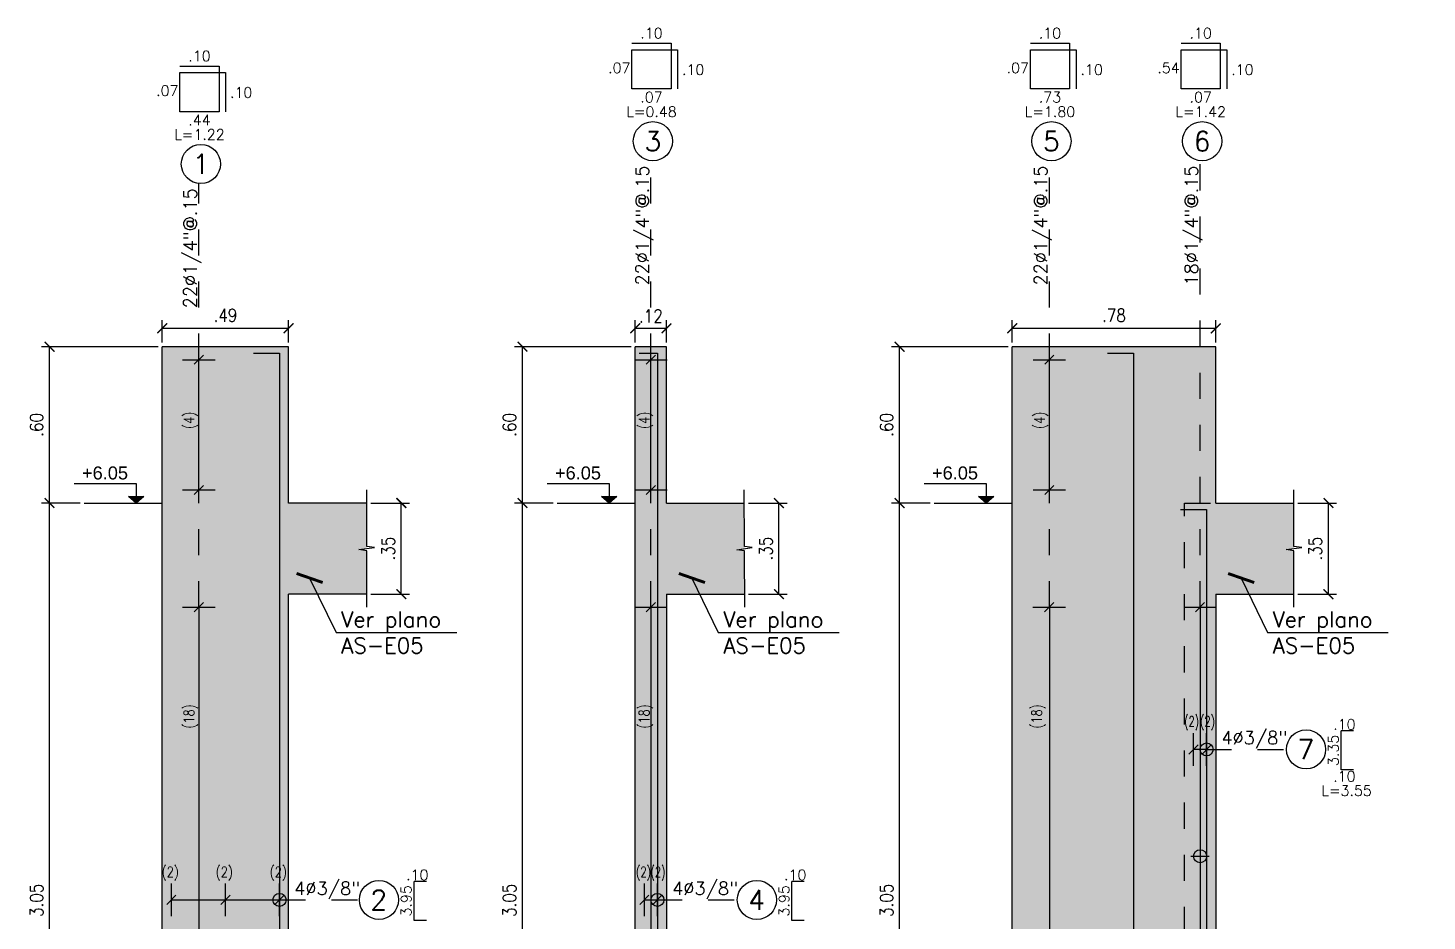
# Model space of a CAD drawing. Header units: millimetres. Extents: x -4.1 to 30.8, y -2.4 to 8.4.
# Drawn here: x 19.75 to 25.12, y 4.5 to 7.92 of the extents above; entities that cross this region are included whole.
import ezdxf
from ezdxf.enums import TextEntityAlignment as Align

# ---------------------------------------------------------------- set-up
doc = ezdxf.new("R2010")
doc.units = ezdxf.units.MM
doc.header["$LTSCALE"] = 0.05
doc.linetypes.add('DOT2', pattern=[3.175, 0, -3.175])
doc.linetypes.add('HIDDEN2', pattern=[4.762499999999999, 3.175, -1.5875])
for name, color, linetype in [('ACHURADO', 1, 'Continuous'), ('ACOTADO', 2, 'Continuous'), ('CANT_INVIS', 2, 'HIDDEN2'), ('CONT_CORTE', 4, 'Continuous'), ('TEXTO_REFUERZO', 3, 'Continuous'), ('TXT_IND', 2, 'Continuous')]:
    doc.layers.add(name, color=color, linetype=linetype)
doc.styles.add('ACOTAMIENTOS', font='romans.shx', dxfattribs={"width": 0.85})
doc.styles.add('ARIAL', font='arial.ttf')
doc.styles.get("Standard").update_dxf_attribs({"font": 'romans.shx'})
doc.dimstyles.new('ACOTA_25', dxfattribs={"dimscale": 0.025, "dimtxt": 2, "dimasz": 1.5, "dimexe": 1.25, "dimexo": 0.625, "dimgap": 1, "dimtad": 1, "dimzin": 4, "dimdsep": 46, "dimtxsty": 'ACOTAMIENTOS', "dimblk1": 'ARCHTICK', "dimblk2": 'ARCHTICK', "dimsah": 1, "dimcen": 1.5, "dimclrd": 1, "dimclre": 1, "dimclrt": 256, "dimadec": 0, "dimazin": 0, "dimtfac": 1, "dimtofl": 0, "dimtmove": 2, "dimatfit": 3, "dimldrblk": 'ARCHTICK', "dimfxl": 0, "dimtolj": 1, "dimtzin": 0, "dimarcsym": 0})

# ---------------------------------------------------------------- blocks, each defined once
blk = doc.blocks.new('COTA25')
at = {"layer": 'TEXTO_REFUERZO', "color": 1}
blk.add_line((0, -0.06249999999999645), (0, 0.06250000000000355), dxfattribs=at)
at = {"layer": 'TEXTO_REFUERZO'}
blk.add_line((-0.01767766952966099, -0.01767766952966099), (0.01767766952966809, 0.01767766952966632), dxfattribs=at)
blk = doc.blocks.new('_ARCHTICK')
at = {"color": 0, "linetype": 'ByBlock', "const_width": 0.15}
blk.add_lwpolyline([(-0.5, -0.5), (0.5, 0.5)], dxfattribs=at)
blk = doc.blocks.new('*D20')
at = {"layer": 'ACOTADO', "color": 1, "lineweight": -2}
for p, q in [((21.76306443988548, 6.099703507294925), (21.61471656270145, 6.099703507294925)), ((21.64596656270145, 3.049703507294923), (21.64596656270145, 6.099703507294925)), ((21.76306443988547, 3.049703507294923), (21.61471656270145, 3.049703507294923))]:
    blk.add_line(p, q, dxfattribs=at)
at = {"layer": 'DEFPOINTS', "color": 0}
for p in [(21.64596656270145, 6.099703507294925), (21.77868943988548, 6.099703507294925), (21.77868943988547, 3.049703507294923)]:
    blk.add_point(p, dxfattribs=at)
at = {"layer": 'ACOTADO', "color": 1, "lineweight": -2, "xscale": 0.03750000000000001, "yscale": 0.03750000000000001, "zscale": 0.03750000000000001}
for p, rotation in [((21.64596656270145, 6.099703507294925), 90), ((21.64596656270145, 3.049703507294923), 270)]:
    blk.add_blockref('_ARCHTICK', p, dxfattribs=dict(at, rotation=rotation))
at = {"layer": 'ACOTADO', "insert": (21.59596656270144, 4.574703507294918), "char_height": 0.05, "attachment_point": 5, "rotation": 90, "style": 'ACOTAMIENTOS'}
blk.add_mtext('\\A1;3.05', dxfattribs=at)
blk = doc.blocks.new('*D21')
at = {"layer": 'ACOTADO', "color": 1, "lineweight": -2}
for p, q in [((22.51319959288248, 6.099703507294925), (22.66154747006651, 6.099703507294925)), ((22.63029747006651, 5.749703507294924), (22.63029747006651, 6.099703507294925)), ((22.51319959288248, 5.749703507294924), (22.66154747006651, 5.749703507294924))]:
    blk.add_line(p, q, dxfattribs=at)
at = {"layer": 'DEFPOINTS', "color": 0}
for p in [(22.49757459288248, 6.099703507294925), (22.63029747006651, 6.099703507294925), (22.49757459288248, 5.749703507294924)]:
    blk.add_point(p, dxfattribs=at)
at = {"layer": 'ACOTADO', "color": 1, "lineweight": -2, "xscale": 0.03750000000000001, "yscale": 0.03750000000000001, "zscale": 0.03750000000000001}
for p, rotation in [((22.63029747006651, 6.099703507294925), 90), ((22.63029747006651, 5.749703507294924), 270)]:
    blk.add_blockref('_ARCHTICK', p, dxfattribs=dict(at, rotation=rotation))
at = {"layer": 'ACOTADO', "insert": (22.58029747006651, 5.924703507294916), "char_height": 0.05, "attachment_point": 5, "rotation": 90, "style": 'ACOTAMIENTOS'}
blk.add_mtext('\\A1;.35', dxfattribs=at)
blk = doc.blocks.new('*D23')
at = {"layer": 'ACOTADO', "color": 1, "lineweight": -2}
for p, q in [((22.06306443988548, 6.699703507294926), (21.61471656270144, 6.699703507294926)), ((21.64596656270144, 6.099703507294925), (21.64596656270144, 6.699703507294926)), ((21.76306443988548, 6.099703507294925), (21.61471656270144, 6.099703507294925))]:
    blk.add_line(p, q, dxfattribs=at)
at = {"layer": 'DEFPOINTS', "color": 0}
for p in [(21.64596656270144, 6.699703507294926), (22.07868943988548, 6.699703507294926), (21.77868943988548, 6.099703507294925)]:
    blk.add_point(p, dxfattribs=at)
at = {"layer": 'ACOTADO', "color": 1, "lineweight": -2, "xscale": 0.03750000000000001, "yscale": 0.03750000000000001, "zscale": 0.03750000000000001}
for p, rotation in [((21.64596656270144, 6.699703507294926), 90), ((21.64596656270144, 6.099703507294925), 270)]:
    blk.add_blockref('_ARCHTICK', p, dxfattribs=dict(at, rotation=rotation))
at = {"layer": 'ACOTADO', "insert": (21.59596656270143, 6.399703507294919), "char_height": 0.05, "attachment_point": 5, "rotation": 90, "style": 'ACOTAMIENTOS'}
blk.add_mtext('\\A1;.60', dxfattribs=at)
blk = doc.blocks.new('*D24')
at = {"layer": 'ACOTADO', "color": 1, "linetype": 'HIDDEN2', "lineweight": -2}
for p, q in [((22.07868943988547, 6.715328507294923), (22.07868943988547, 6.80148550402173)), ((22.19868943988547, 6.715328507294923), (22.19868943988547, 6.80148550402173))]:
    blk.add_line(p, q, dxfattribs=at)
at = {"layer": 'ACOTADO', "color": 1, "lineweight": -2}
blk.add_line((22.07868943988547, 6.77023550402173), (22.19868943988547, 6.77023550402173), dxfattribs=at)
at = {"layer": 'DEFPOINTS', "color": 0}
for p in [(22.19868943988547, 6.77023550402173), (22.07868943988547, 6.699703507294923), (22.19868943988547, 6.699703507294923)]:
    blk.add_point(p, dxfattribs=at)
at = {"layer": 'ACOTADO', "color": 1, "lineweight": -2, "xscale": 0.03750000000000001, "yscale": 0.03750000000000001, "zscale": 0.03750000000000001, "rotation": 180}
blk.add_blockref('_ARCHTICK', (22.07868943988547, 6.77023550402173), dxfattribs=at)
at = {"layer": 'ACOTADO', "color": 1, "lineweight": -2, "xscale": 0.03750000000000001, "yscale": 0.03750000000000001, "zscale": 0.03750000000000001}
blk.add_blockref('_ARCHTICK', (22.19868943988547, 6.77023550402173), dxfattribs=at)
at = {"layer": 'ACOTADO', "insert": (22.13868958249441, 6.817218168653594), "char_height": 0.05, "attachment_point": 5, "style": 'ACOTAMIENTOS'}
blk.add_mtext('\\A1;.12', dxfattribs=at)
blk = doc.blocks.new('Nivel-elev')
at = {"layer": 'TXT_IND'}
blk.add_hatch(color=1, dxfattribs=at).paths.add_polyline_path([(-0.05845671475543668, 0.05062499999996817), (0.05845671475555037, 0.05062499999996817), (5.684341886080801e-14, 0)])
for p, q in [((0, 0), (-0.05845671475549352, 0.05062500000008185)), ((-0.05845671475549352, 0.05062500000008185), (0.05845671475549352, 0.05062500000008185)), ((0.05845671475549352, 0.05062500000008185), (0, 0))]:
    blk.add_line(p, q, dxfattribs=at)
blk.add_lwpolyline([(-0.4759071544807512, 0.1506957128244721), (5.684341886080801e-14, 0.1506957128244721), (5.684341886080801e-14, 0.05062499999996817)], dxfattribs=at)
blk.add_attdef('+2.85', (-0.4759071544807512, 0.1706146896921155), '', height=0.0975, dxfattribs=at)
blk = doc.blocks.new('*D27')
at = {"layer": 'ACOTADO', "color": 1, "lineweight": -2}
for p, q in [((19.9473658264152, 6.099703507294924), (19.79901794923119, 6.099703507294924)), ((19.83026794923119, 3.049703507294923), (19.83026794923119, 6.099703507294924)), ((19.9473658264152, 3.049703507294923), (19.79901794923119, 3.049703507294923))]:
    blk.add_line(p, q, dxfattribs=at)
at = {"layer": 'DEFPOINTS', "color": 0}
for p in [(19.83026794923119, 6.099703507294924), (19.9629908264152, 6.099703507294924), (19.9629908264152, 3.049703507294923)]:
    blk.add_point(p, dxfattribs=at)
at = {"layer": 'ACOTADO', "color": 1, "lineweight": -2, "xscale": 0.03750000000000001, "yscale": 0.03750000000000001, "zscale": 0.03750000000000001}
for p, rotation in [((19.83026794923119, 6.099703507294924), 90), ((19.83026794923119, 3.049703507294923), 270)]:
    blk.add_blockref('_ARCHTICK', p, dxfattribs=dict(at, rotation=rotation))
at = {"layer": 'ACOTADO', "insert": (19.78026794923118, 4.574703507294917), "char_height": 0.05, "attachment_point": 5, "rotation": 90, "style": 'ACOTAMIENTOS'}
blk.add_mtext('\\A1;3.05', dxfattribs=at)
blk = doc.blocks.new('*D28')
at = {"layer": 'ACOTADO', "color": 1, "lineweight": -2}
for p, q in [((21.0636158264151, 6.099703507294925), (21.21196370359913, 6.099703507294925)), ((21.18071370359913, 5.749703507294924), (21.18071370359913, 6.099703507294925)), ((21.0636158264151, 5.749703507294924), (21.21196370359913, 5.749703507294924))]:
    blk.add_line(p, q, dxfattribs=at)
at = {"layer": 'DEFPOINTS', "color": 0}
for p in [(21.0479908264151, 6.099703507294925), (21.18071370359913, 6.099703507294925), (21.0479908264151, 5.749703507294924)]:
    blk.add_point(p, dxfattribs=at)
at = {"layer": 'ACOTADO', "color": 1, "lineweight": -2, "xscale": 0.03750000000000001, "yscale": 0.03750000000000001, "zscale": 0.03750000000000001}
for p, rotation in [((21.18071370359913, 6.099703507294925), 90), ((21.18071370359913, 5.749703507294924), 270)]:
    blk.add_blockref('_ARCHTICK', p, dxfattribs=dict(at, rotation=rotation))
at = {"layer": 'ACOTADO', "insert": (21.13071370359912, 5.924703507294917), "char_height": 0.05, "attachment_point": 5, "rotation": 90, "style": 'ACOTAMIENTOS'}
blk.add_mtext('\\A1;.35', dxfattribs=at)
blk = doc.blocks.new('*D30')
at = {"layer": 'ACOTADO', "color": 1, "lineweight": -2}
for p, q in [((20.2473658264152, 6.699703507294926), (19.79901794923118, 6.699703507294926)), ((19.83026794923118, 6.099703507294924), (19.83026794923118, 6.699703507294926)), ((19.9473658264152, 6.099703507294924), (19.79901794923118, 6.099703507294924))]:
    blk.add_line(p, q, dxfattribs=at)
at = {"layer": 'DEFPOINTS', "color": 0}
for p in [(19.83026794923118, 6.699703507294926), (20.2629908264152, 6.699703507294926), (19.9629908264152, 6.099703507294924)]:
    blk.add_point(p, dxfattribs=at)
at = {"layer": 'ACOTADO', "color": 1, "lineweight": -2, "xscale": 0.03750000000000001, "yscale": 0.03750000000000001, "zscale": 0.03750000000000001}
for p, rotation in [((19.83026794923118, 6.699703507294926), 90), ((19.83026794923118, 6.099703507294924), 270)]:
    blk.add_blockref('_ARCHTICK', p, dxfattribs=dict(at, rotation=rotation))
at = {"layer": 'ACOTADO', "insert": (19.78026794923118, 6.399703507294918), "char_height": 0.05, "attachment_point": 5, "rotation": 90, "style": 'ACOTAMIENTOS'}
blk.add_mtext('\\A1;.60', dxfattribs=at)
blk = doc.blocks.new('*D31')
at = {"layer": 'ACOTADO', "color": 1, "linetype": 'HIDDEN2', "lineweight": -2}
for p, q in [((20.2629908264152, 6.715328507294922), (20.2629908264152, 6.801485504021729)), ((20.74799082641509, 6.715328507294923), (20.74799082641509, 6.801485504021729))]:
    blk.add_line(p, q, dxfattribs=at)
at = {"layer": 'ACOTADO', "color": 1, "lineweight": -2}
blk.add_line((20.2629908264152, 6.770235504021729), (20.74799082641509, 6.770235504021729), dxfattribs=at)
at = {"layer": 'DEFPOINTS', "color": 0}
for p in [(20.74799082641509, 6.770235504021729), (20.2629908264152, 6.699703507294922), (20.74799082641509, 6.699703507294923)]:
    blk.add_point(p, dxfattribs=at)
at = {"layer": 'ACOTADO', "color": 1, "lineweight": -2, "xscale": 0.03750000000000001, "yscale": 0.03750000000000001, "zscale": 0.03750000000000001, "rotation": 180}
blk.add_blockref('_ARCHTICK', (20.2629908264152, 6.770235504021729), dxfattribs=at)
at = {"layer": 'ACOTADO', "color": 1, "lineweight": -2, "xscale": 0.03750000000000001, "yscale": 0.03750000000000001, "zscale": 0.03750000000000001}
blk.add_blockref('_ARCHTICK', (20.74799082641509, 6.770235504021729), dxfattribs=at)
at = {"layer": 'ACOTADO', "insert": (20.50549082641514, 6.820235504021729), "char_height": 0.05, "attachment_point": 5, "style": 'ACOTAMIENTOS'}
blk.add_mtext('\\A1;.49', dxfattribs=at)
blk = doc.blocks.new('*D32')
at = {"layer": 'ACOTADO', "color": 1, "lineweight": -2}
for p, q in [((23.2104902345524, 6.099703507294925), (23.06214235736839, 6.099703507294925)), ((23.09339235736839, 3.049703507294923), (23.09339235736839, 6.099703507294925)), ((23.2104902345524, 3.049703507294923), (23.06214235736839, 3.049703507294923))]:
    blk.add_line(p, q, dxfattribs=at)
at = {"layer": 'DEFPOINTS', "color": 0}
for p in [(23.09339235736839, 6.099703507294925), (23.2261152345524, 6.099703507294925), (23.2261152345524, 3.049703507294923)]:
    blk.add_point(p, dxfattribs=at)
at = {"layer": 'ACOTADO', "color": 1, "lineweight": -2, "xscale": 0.03750000000000001, "yscale": 0.03750000000000001, "zscale": 0.03750000000000001}
for p, rotation in [((23.09339235736839, 6.099703507294925), 90), ((23.09339235736839, 3.049703507294923), 270)]:
    blk.add_blockref('_ARCHTICK', p, dxfattribs=dict(at, rotation=rotation))
at = {"layer": 'ACOTADO', "insert": (23.04339235736839, 4.574703507294916), "char_height": 0.05, "attachment_point": 5, "rotation": 90, "style": 'ACOTAMIENTOS'}
blk.add_mtext('\\A1;3.05', dxfattribs=at)
blk = doc.blocks.new('*D33')
at = {"layer": 'ACOTADO', "color": 1, "lineweight": -2}
for p, q in [((24.62274023455248, 6.099703507294925), (24.7710881117365, 6.099703507294925)), ((24.7398381117365, 5.749703507294924), (24.7398381117365, 6.099703507294925)), ((24.62274023455248, 5.749703507294924), (24.7710881117365, 5.749703507294924))]:
    blk.add_line(p, q, dxfattribs=at)
at = {"layer": 'DEFPOINTS', "color": 0}
for p in [(24.60711523455248, 6.099703507294925), (24.7398381117365, 6.099703507294925), (24.60711523455248, 5.749703507294924)]:
    blk.add_point(p, dxfattribs=at)
at = {"layer": 'ACOTADO', "color": 1, "lineweight": -2, "xscale": 0.03750000000000001, "yscale": 0.03750000000000001, "zscale": 0.03750000000000001}
for p, rotation in [((24.7398381117365, 6.099703507294925), 90), ((24.7398381117365, 5.749703507294924), 270)]:
    blk.add_blockref('_ARCHTICK', p, dxfattribs=dict(at, rotation=rotation))
at = {"layer": 'ACOTADO', "insert": (24.68983811173649, 5.924703507294916), "char_height": 0.05, "attachment_point": 5, "rotation": 90, "style": 'ACOTAMIENTOS'}
blk.add_mtext('\\A1;.35', dxfattribs=at)
blk = doc.blocks.new('*D35')
at = {"layer": 'ACOTADO', "color": 1, "lineweight": -2}
for p, q in [((23.5104902345524, 6.699703507294926), (23.06214235736838, 6.699703507294926)), ((23.09339235736838, 6.099703507294925), (23.09339235736838, 6.699703507294926)), ((23.2104902345524, 6.099703507294925), (23.06214235736838, 6.099703507294925))]:
    blk.add_line(p, q, dxfattribs=at)
at = {"layer": 'DEFPOINTS', "color": 0}
for p in [(23.09339235736838, 6.699703507294926), (23.5261152345524, 6.699703507294926), (23.2261152345524, 6.099703507294925)]:
    blk.add_point(p, dxfattribs=at)
at = {"layer": 'ACOTADO', "color": 1, "lineweight": -2, "xscale": 0.03750000000000001, "yscale": 0.03750000000000001, "zscale": 0.03750000000000001}
for p, rotation in [((23.09339235736838, 6.699703507294926), 90), ((23.09339235736838, 6.099703507294925), 270)]:
    blk.add_blockref('_ARCHTICK', p, dxfattribs=dict(at, rotation=rotation))
at = {"layer": 'ACOTADO', "insert": (23.04339235736838, 6.399703507294917), "char_height": 0.05, "attachment_point": 5, "rotation": 90, "style": 'ACOTAMIENTOS'}
blk.add_mtext('\\A1;.60', dxfattribs=at)
blk = doc.blocks.new('*D36')
at = {"layer": 'ACOTADO', "color": 1, "linetype": 'HIDDEN2', "lineweight": -2}
for p, q in [((23.52611523455239, 6.715328507294922), (23.52611523455239, 6.80148550402173)), ((24.30711523455247, 6.715328507294923), (24.30711523455247, 6.80148550402173))]:
    blk.add_line(p, q, dxfattribs=at)
at = {"layer": 'ACOTADO', "color": 1, "lineweight": -2}
blk.add_line((23.52611523455239, 6.77023550402173), (24.30711523455247, 6.77023550402173), dxfattribs=at)
at = {"layer": 'DEFPOINTS', "color": 0}
for p in [(24.30711523455247, 6.77023550402173), (23.52611523455239, 6.699703507294922), (24.30711523455247, 6.699703507294923)]:
    blk.add_point(p, dxfattribs=at)
at = {"layer": 'ACOTADO', "color": 1, "lineweight": -2, "xscale": 0.03750000000000001, "yscale": 0.03750000000000001, "zscale": 0.03750000000000001, "rotation": 180}
blk.add_blockref('_ARCHTICK', (23.52611523455239, 6.77023550402173), dxfattribs=at)
at = {"layer": 'ACOTADO', "color": 1, "lineweight": -2, "xscale": 0.03750000000000001, "yscale": 0.03750000000000001, "zscale": 0.03750000000000001}
blk.add_blockref('_ARCHTICK', (24.30711523455247, 6.77023550402173), dxfattribs=at)
at = {"layer": 'ACOTADO', "insert": (23.91661523455243, 6.82023550402173), "char_height": 0.05, "attachment_point": 5, "style": 'ACOTAMIENTOS'}
blk.add_mtext('\\A1;.78', dxfattribs=at)

msp = doc.modelspace()

# ---------------------------------------------------------------- hatches: boundary and pattern name
at = {"layer": 'ACHURADO'}
h = msp.add_hatch(color=254, dxfattribs=at)
h.dxf.hatch_style = 1
h.paths.add_polyline_path([(20.74799082641509, 5.749703507294922), (21.04799082641509, 5.749703507294922), (21.04799082641509, 5.916703507294923), (21.01799082641509, 5.920703507294922), (21.04799082641509, 5.924703507294921), (21.04799082641509, 6.099703507294922), (20.74799082641509, 6.099703507294922), (20.74799082641509, 6.699703507294923), (20.2629908264152, 6.699703507294922), (20.2629908264152, 2.949703507294921), (21.04799082641509, 2.949703507294921), (21.04799082641509, 3.049703507294922), (20.74799082641509, 3.049703507294922)])
h = msp.add_hatch(color=254, dxfattribs=at)
h.dxf.hatch_style = 1
h.paths.add_polyline_path([(22.49757459288247, 6.099703507294922), (22.19868943988547, 6.099703507294922), (22.19868943988547, 6.699703507294923), (22.07868943988547, 6.699703507294923), (22.07868943988547, 2.949703507294922), (22.49868943988547, 2.949703507294922), (22.49868943988547, 3.049703507294922), (22.19868943988547, 3.049703507294922), (22.19868943988546, 5.749703507294922), (22.49868943988546, 5.749703507294922), (22.49815749847191, 5.916703547878575), (22.46814490961664, 5.920607969756969), (22.49868943988547, 5.924779638309915), (22.49868943988547, 5.932627634887916), (22.49810653429603, 5.932703466711269)])
h = msp.add_hatch(color=254, dxfattribs=at)
h.dxf.hatch_style = 1
h.paths.add_polyline_path([(24.60711523455247, 6.099703507294922), (24.30711523455247, 6.099703507294922), (24.30711523455247, 6.699703507294923), (23.52611523455239, 6.699703507294923), (23.52611523455239, 2.949703507294921), (24.60711523455247, 2.949703507294921), (24.60711523455247, 3.049703507294922), (24.30711523455247, 3.049703507294921), (24.30711523455246, 5.749703507294922), (24.60711523455247, 5.749703507294922), (24.60711523455247, 5.916703507294922), (24.57711523455247, 5.920703507294922), (24.60711523455247, 5.924703507294922)])

# ---------------------------------------------------------------- linework, layer by layer
at = {"layer": 'CANT_INVIS', "ltscale": 0.3}
msp.add_lwpolyline([(24.30711523455247, 3.049703507294922), (24.18711523455246, 3.049703507294922), (24.18711523455248, 6.099703507294922), (24.30711523455247, 6.099703507294921)], dxfattribs=at)
at = {"layer": 'CONT_CORTE'}
for p, q in [((20.2629908264152, 3.049703507294921), (20.2629908264152, 6.699703507294922)), ((22.07868943988547, 3.049703507294922), (22.07868943988547, 6.699703507294923)), ((23.52611523455239, 3.049703507294922), (23.52611523455239, 6.699703507294923)), ((21.04799082641509, 6.099703507294922), (20.74799082641509, 6.099703507294922)), ((22.19868943988546, 6.099703507294922), (22.49868943988547, 6.099703507294922)), ((24.30711523455246, 6.099703507294922), (24.60711523455247, 6.099703507294922)), ((21.0479908264151, 5.749703507294922), (20.74799082641509, 5.749703507294922)), ((22.19868943988546, 5.749703507294922), (22.49868943988547, 5.749703507294922)), ((22.19868943988546, 5.749703507294922), (22.19868943988547, 3.049703507294922)), ((24.30711523455246, 5.749703507294922), (24.60711523455247, 5.749703507294922)), ((24.30711523455246, 5.749703507294922), (24.30711523455247, 3.049703507294922))]:
    msp.add_line(p, q, dxfattribs=at)
for points in [[(20.74799082641509, 6.099703507294922), (20.74799082641509, 6.699703507294923), (20.2629908264152, 6.699703507294922)], [(22.19868943988547, 6.099703507294922), (22.19868943988547, 6.699703507294923), (22.07868943988547, 6.699703507294923)], [(24.30711523455247, 6.099703507294922), (24.30711523455247, 6.699703507294923), (23.52611523455239, 6.699703507294923)], [(20.74799082641509, 3.049703507294922), (20.74799082641509, 5.749703507294922)]]:
    msp.add_lwpolyline(points, dxfattribs=at)
at = {"layer": 'CONT_CORTE', "color": 1}
for points in [[(21.0479908264151, 5.699703507294922), (21.0479908264151, 5.916703507294922), (21.01799082641509, 5.920703507294922), (21.0779908264151, 5.928703507294921), (21.0479908264151, 5.932703507294922), (21.0479908264151, 6.149703507294921)], [(22.4988487029351, 5.699703760942755), (22.49815749847191, 5.916703547878575), (22.46814490961664, 5.920607969756969), (22.5281191231513, 5.928799044832874), (22.49810653429603, 5.932703466711269), (22.49741532983284, 6.149703253647088)], [(24.60711523455247, 5.699703507294922), (24.60711523455247, 5.916703507294922), (24.57711523455247, 5.920703507294922), (24.63711523455247, 5.928703507294921), (24.60711523455247, 5.932703507294922), (24.60711523455247, 6.149703507294921)]]:
    msp.add_lwpolyline(points, dxfattribs=at)
at = {"layer": 'TEXTO_REFUERZO', "color": 3, "linetype": 'DOT2', "ltscale": 0.2}
for p, q in [((22.13868957707153, 6.64970350623884), (22.13868960178446, 7.413094889997891)), ((23.66847760034734, 6.64970350623884), (23.66847762506027, 7.413094889997891)), ((24.24711528541375, 5.699703506238843), (24.2471153426133, 7.413094889997891)), ((20.40346460953501, 6.64970350623884), (20.40346463424794, 7.325606119643906)), ((20.40346457704839, 5.69970350729492), (20.40346459243678, 6.149703522237128)), ((22.13868954458491, 5.69970350729492), (22.13868955997331, 6.149703522237128)), ((23.66847756786072, 5.69970350729492), (23.66847758324912, 6.149703522237128)), ((20.71299082641509, 4.576263060072133), (21.01989689829804, 4.576263060072133))]:
    msp.add_line(p, q, dxfattribs=at)
at = {"layer": 'TEXTO_REFUERZO', "color": 1}
for p, q in [((20.40346459093451, 6.149703522237128), (20.40346459093451, 6.649703520124963)), ((22.13868955847103, 6.149703522237128), (22.13868955847103, 6.649703520124963)), ((23.66847758174685, 6.149703522237128), (23.66847758174685, 6.649703520124963)), ((20.40346457704839, 5.69970350729492), (20.40346433476624, 3.099980383363116)), ((22.13868954458491, 5.69970350729492), (22.13868930230276, 3.099980383363116)), ((23.66847756786072, 5.69970350729492), (23.66847732557857, 3.099980383363116)), ((24.24711528541375, 5.69970350729492), (24.2471150431316, 3.099980383363116)), ((24.27211523455246, 5.153954305602048), (24.22211523455248, 5.153954305602051)), ((20.2979908264152, 4.57626306007212), (20.71299082641508, 4.576263060072114)), ((22.11368943988547, 4.576263060072117), (22.16368943988547, 4.576263060072114))]:
    msp.add_line(p, q, dxfattribs=at)
at = {"layer": 'TEXTO_REFUERZO', "color": 5, "linetype": 'Continuous'}
msp.add_line((24.21211523455247, 4.743893613478561), (24.28211523455246, 4.74389361347856), dxfattribs=at)
for points in [[(22.06602996213409, 7.864124371562095), (22.2160299621341, 7.864124371562095), (22.2160299621341, 7.689124371562098), (22.06602996213409, 7.689124371562098), (22.06602996213409, 7.83912437156209), (22.2410299621341, 7.83912437156209), (22.2410299621341, 7.689124371562098)], [(23.59581798540991, 7.864124371562095), (23.74581798540991, 7.864124371562095), (23.74581798540991, 7.689124371562098), (23.59581798540991, 7.689124371562098), (23.59581798540991, 7.83912437156209), (23.77081798540992, 7.83912437156209), (23.77081798540992, 7.689124371562098)], [(24.17445570296293, 7.864124371562095), (24.32445570296294, 7.864124371562095), (24.32445570296294, 7.689124371562098), (24.17445570296293, 7.689124371562098), (24.17445570296293, 7.83912437156209), (24.34945570296295, 7.83912437156209), (24.34945570296295, 7.689124371562098)], [(20.33080499459757, 7.77663560120811), (20.48080499459757, 7.77663560120811), (20.48080499459757, 7.601635601208113), (20.33080499459757, 7.601635601208113), (20.33080499459757, 7.751635601208104), (20.50580499459758, 7.751635601208104), (20.50580499459758, 7.601635601208113)], [(24.83597602715439, 5.075199257279944), (24.78880964652844, 5.075199257279944), (24.78880964652844, 5.22519925727995), (24.78880964652844, 5.22519925727995)], [(24.83597602715439, 5.22519925727995), (24.78880964652844, 5.22519925727995)], [(21.27685161901702, 4.497508011750011), (21.22968523839107, 4.497508011750011), (21.22968523839107, 4.647508011750016), (21.22968523839107, 4.647508011750016)], [(21.27685161901702, 4.647508011750016), (21.22968523839107, 4.647508011750016)], [(22.7275502324874, 4.497508011750011), (22.68038385186144, 4.497508011750011), (22.68038385186144, 4.647508011750016), (22.68038385186144, 4.647508011750016)], [(22.7275502324874, 4.647508011750016), (22.68038385186144, 4.647508011750016)]]:
    msp.add_lwpolyline(points, dxfattribs=at)
at = {"layer": 'TEXTO_REFUERZO', "color": 5}
for points in [[(20.61299082641509, 6.674703507294923), (20.71299082641509, 6.674703507294923), (20.71299082641509, 2.724703507294922), (20.61299082641509, 2.724703507294922)], [(22.09368943988548, 6.674703507294923), (22.16368943988548, 6.674703507294923), (22.16368943988548, 2.724703507294922), (22.06368943988548, 2.724703507294922)], [(23.89178190121897, 6.674703507294941), (23.99178190121897, 6.674703507294941), (23.99178190121897, 2.72470350729494), (23.89178190121897, 2.72470350729494)], [(24.17211523455245, 6.074703507294942), (24.27211523455246, 6.074703507294942), (24.27211523455246, 2.72470350729494), (24.17211523455245, 2.72470350729494)]]:
    msp.add_lwpolyline(points, dxfattribs=at)
at = {"layer": 'TEXTO_REFUERZO', "color": 3}
for centre, radius in [((22.14648871851075, 7.488348978617427), 0.07525408861953697), ((23.67627674178656, 7.488348978617427), 0.07525408861953697), ((24.25491445933959, 7.488348978617427), 0.07525408861953697), ((20.41126375097422, 7.400860208263442), 0.07525408861953697), ((24.65402130643542, 5.153954305602067), 0.075), ((21.09489689829804, 4.576263060072133), 0.075), ((22.54559551176842, 4.576263060072133), 0.075)]:
    msp.add_circle(centre, radius, dxfattribs=at)
at = {"layer": 'TEXTO_REFUERZO', "color": 1}
for centre in [(24.27211523455246, 5.153954305602048), (24.24711523542037, 4.743893613478559), (20.71299082641508, 4.576263060072114), (22.16368943988547, 4.576263060072114)]:
    msp.add_circle(centre, 0.025, dxfattribs=at)
at = {"layer": 'TEXTO_REFUERZO', "color": 3, "linetype": 'DOT2', "ltscale": 0.2, "start_tangent": (1, 0), "end_tangent": (1, 0)}
for points in [[(24.26711523455898, 5.153954305602067), (24.57902130643541, 5.153954305602067)], [(22.15868943989198, 4.576263060072133), (22.47059551176842, 4.576263060072133)]]:
    msp.add_spline(points, degree=3, dxfattribs=at)
at = {"layer": 'TXT_IND'}
for p, q in [((19.9629908264152, 6.099703507294921), (20.2629908264152, 6.099703507294921)), ((21.77868943988547, 6.099703507294922), (22.07868943988547, 6.099703507294922)), ((23.22611523455239, 6.099703507294922), (23.52611523455239, 6.099703507294922))]:
    msp.add_line(p, q, dxfattribs=at)

# ---------------------------------------------------------------- block references
at = {"xscale": -1, "rotation": 270}
for p in [(20.40346457704838, 6.64970350623884), (22.13868954458491, 6.64970350623884), (23.668477569363, 6.64970350623884), (20.40346459093451, 6.149703522237128), (22.13868955847103, 6.149703522237128), (23.66847758324912, 6.149703522237128), (20.40346457704838, 5.699703506238844), (22.13868954458491, 5.699703506238844), (23.66792015580622, 5.699703506238844), (24.24655777781362, 5.699703506238843)]:
    msp.add_blockref('COTA25', p, dxfattribs=at)
at = {"layer": 'TEXTO_REFUERZO', "color": 1, "linetype": 'Continuous'}
for p in [(24.22211523455248, 5.153954305602047), (24.27211523455246, 5.153954305602049), (20.2979908264152, 4.576263060072113), (20.50549082641514, 4.576263060072113), (20.71299082641508, 4.576263060072115), (22.11368943988547, 4.576263060072113), (22.16368943988547, 4.576263060072115)]:
    msp.add_blockref('COTA25', p, dxfattribs=at)
at = {"layer": 'TXT_IND'}
ref = msp.add_blockref('Nivel-elev', (20.1629908264152, 6.099703507294921), dxfattribs=dict(at, xscale=0.5, yscale=0.5, zscale=0.5))
ref.add_attrib('+2.85', '+6.05', dxfattribs={"height": 0.05, "style": 'ARIAL'}).set_placement((20.04312727108291, 6.175051363707157), align=Align.BOTTOM_CENTER)
ref = msp.add_blockref('Nivel-elev', (21.97868943988547, 6.099703507294922), dxfattribs=dict(at, xscale=0.5, yscale=0.5, zscale=0.5))
ref.add_attrib('+2.85', '+6.05', dxfattribs={"height": 0.05, "style": 'ARIAL'}).set_placement((21.85882588455318, 6.175051363707158), align=Align.BOTTOM_CENTER)
ref = msp.add_blockref('Nivel-elev', (23.4261152345524, 6.099703507294922), dxfattribs=dict(at, xscale=0.5, yscale=0.5, zscale=0.5))
ref.add_attrib('+2.85', '+6.05', dxfattribs={"height": 0.05, "style": 'ARIAL'}).set_placement((23.3062516792201, 6.175051363707158), align=Align.BOTTOM_CENTER)

# ---------------------------------------------------------------- texts
at = {"layer": 'TEXTO_REFUERZO', "color": 2}
for s, p in [('.10', (22.14102996213411, 7.903013114574218)), ('.10', (23.67081798540992, 7.903013114574218)), ('.10', (24.24945570296295, 7.903013114574218)), ('.10', (20.40580499459758, 7.815524344220233)), ('.07', (22.01741314901043, 7.76989131366177)), ('.07', (23.54720117228625, 7.76989131366177)), ('.54', (24.12583888983928, 7.76989131366177)), ('.10', (22.30102996213411, 7.763013114574218)), ('.10', (23.83081798540992, 7.763013114574218)), ('.10', (24.40945570296295, 7.763013114574218)), ('.07', (20.28218818147391, 7.682402543307784)), ('.10', (20.56580499459758, 7.675524344220232)), ('.07', (22.14102996213411, 7.657309349433429)), ('.73', (23.67081798540992, 7.657309349433429)), ('.07', (24.24945570296295, 7.657309349433429)), ('.44', (20.40580499459758, 7.569820579079444)), ('L=0.48', (22.14102996213411, 7.601534876891233)), ('L=1.80', (23.67081798540992, 7.601534876891233)), ('L=1.42', (24.24945570296295, 7.601534876891233)), ('L=1.22', (20.40580499459758, 7.514046106537247))]:
    msp.add_text(s, height=0.04, dxfattribs=at).set_placement(p, align=Align.MIDDLE_CENTER)
at = {"layer": 'TEXTO_REFUERZO', "color": 3}
for s, p in [('3', (22.14648871851075, 7.488348978617427)), ('5', (23.67627674178656, 7.488348978617427)), ('6', (24.25491445933959, 7.488348978617427)), ('1', (20.41126375097422, 7.400860208263442)), ('7', (24.65305556025259, 5.153954305602067)), ('2', (21.09393115211521, 4.576263060072133)), ('4', (22.54462976558559, 4.576263060072133))]:
    msp.add_text(s, height=0.075, dxfattribs=at).set_placement(p, align=Align.MIDDLE_CENTER)
at = {"layer": 'TEXTO_REFUERZO', "color": 2}
for s, p in [('22%%C1/4"@.15', (22.1453372977305, 7.395194792859282)), ('22%%C1/4"@.15', (23.67512532100632, 7.395194792859282)), ('18%%C1/4"@.15', (24.25376303855935, 7.395194792859282)), ('22%%C1/4"@.15', (20.41011233019398, 7.307706022505297))]:
    msp.add_text(s, height=0.05, rotation=90, dxfattribs=at).set_placement(p, align=Align.BOTTOM_RIGHT)
at = {"layer": 'TEXTO_REFUERZO', "color": 2, "linetype": 'Continuous', "width": 0.8}
for s, p in [('(4)', (20.39753574813489, 6.449704405499259)), ('(4)', (22.14484993124272, 6.449704405499259)), ('(4)', (23.66254873894722, 6.449704405499259)), ('(18)', (20.39753574813489, 5.327203019040238)), ('(18)', (22.14484993124272, 5.327203019040238)), ('(18)', (23.6519412444541, 5.327203019040239))]:
    msp.add_text(s, height=0.04, rotation=90, dxfattribs=at).set_placement(p, align=Align.BOTTOM_RIGHT)
at = {"layer": 'TEXTO_REFUERZO', "color": 2, "linetype": 'Continuous'}
for width, p in [(0.7, (24.24361067972775, 5.22942078089906)), (0.7, (24.30446345283375, 5.229420780899062)), (0.8, (20.32650453989495, 4.651729535369126)), (0.8, (20.5340045398949, 4.651729535369126)), (0.8, (20.74150453989483, 4.651729535369128)), (0.7, (22.13930269009773, 4.651729535369126)), (0.7, (22.19480132951888, 4.651729535369128))]:
    msp.add_text('(2)', height=0.04, dxfattribs=dict(at, width=width)).set_placement(p, align=Align.BOTTOM_RIGHT)
for s, p in [('.10', (24.80113418248894, 5.249737429598002)), ('.10', (24.80113418248894, 5.050661084961892)), ('L=3.55', (24.80930375329018, 4.995426164721355)), ('.10', (21.24200977435156, 4.672046184068068)), ('.10', (22.69270838782194, 4.672046184068068))]:
    msp.add_text(s, height=0.04, dxfattribs=at).set_placement(p, align=Align.MIDDLE_CENTER)
at = {"layer": 'TEXTO_REFUERZO', "color": 2}
for p in [(24.32887266558347, 5.198448333702931), (20.76974825744609, 4.620757088172997), (22.22044687091647, 4.620757088172997)]:
    msp.add_text('4%%C3/8"', height=0.05, dxfattribs=at).set_placement(p, align=Align.MIDDLE_LEFT)
at = {"layer": 'TEXTO_REFUERZO', "color": 2, "linetype": 'Continuous'}
for s, p in [('3.35', (24.75853671690934, 5.150199257279947)), ('3.95', (21.19941230877197, 4.572508011750013)), ('3.95', (22.65011092224234, 4.572508011750013))]:
    msp.add_text(s, height=0.04, rotation=90, dxfattribs=at).set_placement(p, align=Align.MIDDLE_CENTER)
at = {"layer": 'TXT_IND', "color": 4, "char_height": 0.06, "attachment_point": 4}
for insert in [(20.95019095393118, 5.602684987698885), (22.41768073848224, 5.602684987698885), (24.52610653314924, 5.602684987698885)]:
    msp.add_mtext('Ver plano\\PAS-E05', dxfattribs=dict(at, insert=insert))

# ---------------------------------------------------------------- dimensions: what is measured, and where the dimension line sits
at = {"layer": 'ACOTADO'}
for base, p1, p2, picture, middle in [((20.74799082641509, 6.770235504021729), (20.2629908264152, 6.699703507294922), (20.74799082641509, 6.699703507294923), '*D31', (20.50549082641514, 6.820235504021729)), ((24.30711523455247, 6.77023550402173), (23.52611523455239, 6.699703507294922), (24.30711523455247, 6.699703507294923), '*D36', (23.91661523455243, 6.82023550402173))]:
    dim = msp.add_linear_dim(base=base, p1=p1, p2=p2, dimstyle='ACOTA_25', dxfattribs=at)
    dim.commit()
    dim.dimension.update_dxf_attribs({"geometry": picture, "text_midpoint": middle})
dim = msp.add_linear_dim(base=(22.19868943988547, 6.77023550402173), p1=(22.07868943988547, 6.699703507294923), p2=(22.19868943988547, 6.699703507294923), dimstyle='ACOTA_25', dxfattribs=at)
dim.commit()
dim.dimension.update_dxf_attribs({"geometry": '*D24', "text_midpoint": (22.13868958249441, 6.817218168653594), "dimtype": 160})
for base, p1, p2, picture, middle in [((19.83026794923118, 6.699703507294926), (19.9629908264152, 6.099703507294921), (20.2629908264152, 6.699703507294922), '*D30', (19.78026794923118, 6.399703507294918)), ((21.64596656270144, 6.699703507294926), (21.77868943988547, 6.099703507294922), (22.07868943988547, 6.699703507294923), '*D23', (21.59596656270143, 6.399703507294919)), ((23.09339235736838, 6.699703507294926), (23.22611523455239, 6.099703507294922), (23.52611523455239, 6.699703507294923), '*D35', (23.04339235736838, 6.399703507294917)), ((19.83026794923119, 6.099703507294924), (19.96299082641519, 3.049703507294921), (19.96299082641519, 6.099703507294921), '*D27', (19.78026794923118, 4.574703507294917)), ((21.18071370359913, 6.099703507294925), (21.0479908264151, 5.749703507294922), (21.04799082641509, 6.099703507294922), '*D28', (21.13071370359912, 5.924703507294917)), ((21.64596656270145, 6.099703507294925), (21.77868943988546, 3.049703507294922), (21.77868943988547, 6.099703507294922), '*D20', (21.59596656270144, 4.574703507294918)), ((22.63029747006651, 6.099703507294925), (22.49757459288247, 5.749703507294922), (22.49757459288247, 6.099703507294922), '*D21', (22.58029747006651, 5.924703507294916)), ((23.09339235736839, 6.099703507294925), (23.22611523455239, 3.049703507294922), (23.22611523455239, 6.099703507294922), '*D32', (23.04339235736839, 4.574703507294916)), ((24.7398381117365, 6.099703507294925), (24.60711523455247, 5.749703507294922), (24.60711523455247, 6.099703507294922), '*D33', (24.68983811173649, 5.924703507294916))]:
    dim = msp.add_linear_dim(base=base, p1=p1, p2=p2, angle=90, dimstyle='ACOTA_25', dxfattribs=at)
    dim.commit()
    dim.dimension.update_dxf_attribs({"geometry": picture, "text_midpoint": middle})

# ---------------------------------------------------------------- leaders
at = {"layer": 'TXT_IND', "annotation_type": 0, "has_hookline": 1, "hookline_direction": 0, "text_width": 0.4285714285714285}
for points in [[(20.82871514814554, 5.811817610925181), (20.92999384368, 5.602684987698885), (21.39343763549861, 5.602684987698885)], [(22.29620493269659, 5.811817610925181), (22.39748362823105, 5.602684987698885), (22.86092742004966, 5.602684987698885)], [(24.40463072736359, 5.811817610925181), (24.50590942289805, 5.602684987698885), (24.96935321471666, 5.602684987698885)]]:
    msp.add_leader(points, dimstyle='ACOTA_25', override={"dimasz": 3, "dimgap": 1, "dimtad": 0}, dxfattribs=at)

doc.saveas('drawing.dxf')
